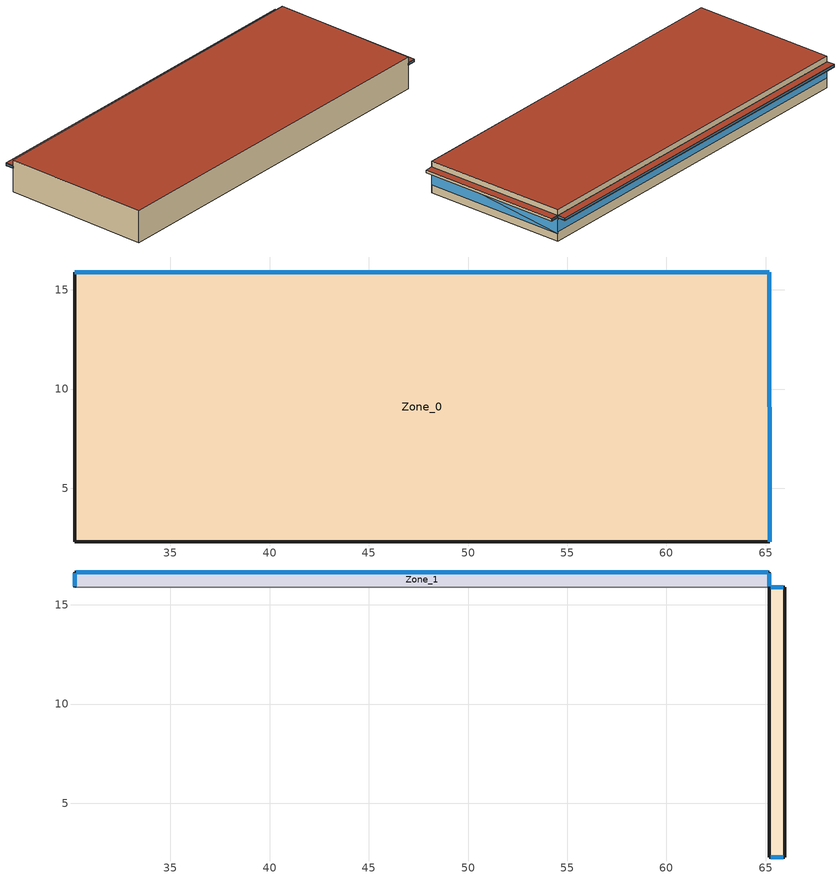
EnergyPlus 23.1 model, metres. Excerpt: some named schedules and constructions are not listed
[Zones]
Zone_0
 floor outside (90.1-2019 Nonresidential CZ 0 Exterior Floor (Mass)): 30.19,15.89,9.1 65.19,15.89,9.1 65.19,2.3,9 30.19,2.29,9
 wall outside (UVal_0.1_Mass): 65.19,15.89 30.19,15.89 z9.1:11.32; 65.19,15.89 30.19,15.89 z11.57:12.1; 30.19,2.29 65.19,2.3 z9:12; 65.19,2.3,9 65.19,15.89,9.1 65.19,15.89,12.1 65.19,2.3,12; 30.19,15.89,9.1 30.19,2.29,9 30.19,2.29,12 30.19,15.89,12.1
 wall to Zone_1 (UVal_0.4_Light): 65.19,15.89 30.19,15.89 z11.32:11.57
 window (defaultGlazing): 65.19,15.89 30.19,15.89 z10.03:11.17; 65.19,2.3,11.28 65.19,15.89,9.82 65.19,15.89,11.32; 65.19,2.3,9.78 65.19,15.89,9.82 65.19,2.3,11.28
 roof outside (300mmInsulation 200mmConcrete): 30.19,15.89,12.1 30.19,2.29,12 65.19,2.3,12 65.19,15.89,12.1
Zone_1
 floor outside (90.1-2019 Nonresidential CZ 0 Exterior Floor (Mass)): 65.19,15.89 30.19,15.89 30.19,16.65 65.19,16.65 z11.32
 wall outside (UVal_0.1_Mass): 65.19,15.89 65.19,16.65 30.19,16.65 30.19,15.89 z11.32:11.57
 window (90.1-2019 Nonresidential CZ 0 Glazing (Operable)): 65.19,15.94 65.19,16.6 / 30.19,16.6 30.19,15.94 z11.38:11.52; 65.13,16.65 30.25,16.65 z11.39:11.51
 roof outside (300mmInsulation 200mmConcrete): 65.19,15.89 65.19,16.65 30.19,16.65 30.19,15.89 z11.57
Zone_2
 floor outside (90.1-2019 Nonresidential CZ 0 Exterior Floor (Mass)): 65.96,2.29,11.22 65.19,2.29,11.22 65.19,15.89,11.32 65.96,15.89,11.32
 wall outside (UVal_0.1_Mass): 65.19,2.29 65.96,2.29 z11.22:11.47; 65.96,15.89 65.19,15.89 z11.32:11.57; 65.19,15.89,11.32 65.19,2.29,11.22 65.19,2.29,11.47 65.19,15.89,11.57; 65.96,2.29,11.22 65.96,15.89,11.32 65.96,15.89,11.57 65.96,2.29,11.47
 window (90.1-2019 Nonresidential CZ 0 Glazing (Operable)): 65.25,2.29 65.89,2.29 z11.29:11.41; 65.89,15.89 65.25,15.89 z11.39:11.51
 roof outside (300mmInsulation 200mmConcrete): 65.96,2.29,11.47 65.96,15.89,11.57 65.19,15.89,11.57 65.19,2.29,11.47
[Construction]
UVal_0.4_Light_FLIPPED: Gypsum Board_0.02_UVal_0.4_Light, Mineral Wool_0.0929_UVal_0.4_Light
[EnergyManagementSystem:Sensor] Output:Variable Index Key=Environment
Name | Output:Variable
OutdoorTemp | Site Outdoor Air Drybulb Temperature
OutdoorRelHumid | Site Outdoor Air Relative Humidity
[ZoneHVAC:IdealLoadsAirSystem] Maximum Heating Supply Air Temperature {C}=35; Minimum Cooling Supply Air Temperature {C}=12; Maximum Heating Supply Air Humidity Ratio {kgWater/kgDryAir}=0.01; Minimum Cooling Supply Air Humidity Ratio {kgWater/kgDryAir}=0.008; Heating Limit=LimitFlowRateAndCapacity; MaximumHeatingAirFlowRate [m3/s]=Autosize; MaximumSensibleHeatingCapacity [W]=Autosize; Cooling Limit=LimitFlowRateAndCapacity; MaximumCoolingAirFlowRate [m3/s]=Autosize; MaximumTotalCoolingCapacity [W]=Autosize; HeatingAvailabilitySchedule=Off; Dehumidification Control Type=Humidistat; Humidification Control Type=Humidistat; Demand Controlled Ventilation Type=OccupancySchedule; Outdoor Air Economizer Type=NoEconomizer; Heat Recovery Type=None; SensibleHeatRecoveryEffectiveness=0.7; LatentHeatRecoveryEffectiveness=0.65
Name | CoolingAvailabilitySchedule | Design Specification Outdoor Air Object
Zone_0 Ideal Loads Air | CoolAvail_Zone_0 | Zone_0MinFreshAir
Zone_1 Ideal Loads Air | CoolAvail_Zone_1 | Zone_1MinFreshAir
Zone_2 Ideal Loads Air | CoolAvail_Zone_2 | Zone_2MinFreshAir
[Schedule:Constant]
Off: Value=0
AllOn: Value=1
Zone_0Heating_SP_Sch; Zone_1Heating_SP_Sch; Zone_2Heating_SP_Sch: HeatingSetpoint=20
Zone_0Cooling_SP_Sch; Zone_1Cooling_SP_Sch; Zone_2Cooling_SP_Sch: CoolingSetpoint=26
[Schedule:Day:Hourly]
2c8b34c3-e9c7-4616-ab4c-f422da803371: Fraction, 0, 0, 0, 0, 0, 0, 0, 0.2, 0.4, 0.8, 0.8, 0.8, 0.8, 0.8, 0.8, 0.8, 1, 1, 0.8, 0.8, 0.8, 0.8, 0.6, 0
f83f2c75-af7b-4650-b75a-9f1cc49d267c: Fraction, 0, 0, 0, 0, 0, 0, 0, 0.4, 0.4, 0.4, 0.4, 0.4, 0.6, 0.6, 0.6, 0.6, 0.6, 0.6, 0.8, 0.8, 0.8, 0.8, 0.8, 0
ff5bd58a-55e4-49b2-8961-c1a451748a50: Fraction, 0.1, 0.1, 0.1, 0.1, 0.1, 0.1, 0.1, 0.2, 0.4, 0.6, 0.8, 0.8, 0.4, 0.6, 0.8, 0.8, 0.4, 0.2, 0.1, 0.1, 0.1, 0.1, 0.1, 0.1
d417c59f-985f-45bb-95da-ebbcf9bb34ed: Fraction, 1, 1, 1, 1, 1, 1, 1, 1, 0, 0, 0, 0, 0, 1, 0, 0, 0, 0, 0, 0, 0, 0, 0, 0
eb2b5041-f303-407a-a060-ad2159ad556f: Fraction, 1, 1, 1, 1, 1, 1, 1, 1, 0, 0, 0, 0, 0, 0, 0, 0, 0, 0, 0, 0, 0, 0, 0, 0
bf101412-1a7d-43cf-a08a-0c4df8ca32b9: Fraction, 1, 1, 1, 1, 1, 1, 1, 1, 0, 0, 0, 1, 1, 1, 1, 1, 0, 0, 0, 0, 0, 0, 0, 1
396621a5-ba2c-45f7-a9d5-a13bd917333d: Fraction, 1, 1, 1, 1, 1, 1, 1, 1, 0, 0, 0, 0, 0, 0, 0, 0, 0, 0, 0, 0, 0, 0, 0, 1
727bbc48-f78e-4cf5-9153-bed2965752e4: Fraction, 1, 1, 1, 1, 1, 1, 1, 1, 0, 0, 0, 0, 1, 1, 1, 0, 0, 0, 0, 0, 0, 0, 0, 0
e0bdacd9-f75e-43a5-a3e5-fe132a4adeec: Fraction, 1, 1, 1, 1, 1, 1, 1, 1, 0, 0, 0, 0, 0, 0, 0, 0, 0, 0, 0, 0, 0, 0, 1, 1
47b1821e-8c7d-4e99-94dc-fef79aaed44e: Fraction, 1, 1, 1, 1, 1, 1, 1, 0, 0, 0, 0, 0, 1, 1, 1, 1, 0, 0, 0, 0, 0, 0, 0, 1
e99e0dc5-6cca-407d-9af0-7a0325caf9aa: Fraction, 1, 1, 1, 1, 1, 1, 1, 1, 0, 0, 0, 0, 1, 1, 1, 1, 1, 0, 0, 0, 0, 0, 0, 0
f0349376-b695-498c-a8df-1436f71404ad: Fraction, 1, 1, 1, 1, 1, 1, 1, 1, 0, 0, 0, 0, 1, 1, 1, 1, 1, 0, 0, 0, 0, 0, 0, 1
3a3190ef-f652-48f0-977f-3b332b9aa481: Fraction, 1, 1, 1, 1, 1, 0, 0, 0, 0, 0, 1, 1, 1, 1, 0, 0, 0, 0, 0, 0, 0, 0, 1, 1
24db5987-b339-45f8-914a-afa7f4062afc: Fraction, 1, 1, 1, 1, 1, 0, 0, 0, 0, 0, 0, 0, 0, 0, 0, 1, 1, 1, 1, 1, 1, 1, 1, 1
9f7837ce-44e3-4153-affb-c89538537957: Fraction, 1, 1, 1, 1, 1, 1, 1, 0, 0, 0, 0, 0, 0, 0, 0, 0, 0, 0, 0, 0, 0, 0, 1, 1
08cc9675-ebe7-49d6-938a-c027c4c5ea64: Fraction, 1, 1, 1, 1, 1, 1, 1, 0, 0, 0, 0, 0, 0, 0, 0, 0, 0, 0, 0, 0, 0, 0, 0, 1
dbeed2ec-6e7a-479f-809a-b7e0c78f344c: Fraction, 1, 1, 1, 1, 1, 1, 1, 1, 1, 1, 1, 0, 0, 0, 0, 0, 0, 0, 0, 0, 1, 1, 1, 1
8b3c0281-96ee-4cd9-820a-7d4a17e9978b: Fraction, 1, 1, 1, 1, 1, 1, 0, 0, 0, 0, 0, 0, 0, 0, 0, 0, 0, 0, 0, 0, 0, 1, 1, 1
e118022d-4d00-4664-98c1-7bc8eb23bba2: Fraction, 1, 1, 1, 1, 0, 0, 0, 0, 0, 0, 0, 0, 0, 0, 0, 0, 0, 0, 0, 0, 0, 1, 1, 1
530ba76e-231c-481f-9481-7b5e430c1ed2: Fraction, 1, 1, 1, 1, 1, 1, 1, 1, 1, 1, 1, 1, 1, 1, 0, 0, 0, 0, 0, 0, 1, 1, 1, 1
87d14346-713e-4473-a09c-875a76af77a8: Fraction, 1, 1, 1, 1, 1, 1, 0, 0, 0, 0, 0, 0, 0, 0, 0, 0, 0, 0, 0, 0, 0, 0, 1, 1
75503be1-b9bc-47c5-9413-18c3fdbd39f0: Fraction, 0, 1, 1, 1, 1, 1, 1, 1, 0, 0, 0, 0, 0, 1, 0, 0, 0, 0, 1, 1, 1, 1, 1, 1
9426badc-9bca-41cf-970e-76ac3dad2e0c: Fraction, 1, 1, 1, 1, 1, 1, 0, 0, 0, 0, 0, 0, 1, 1, 0, 0, 1, 1, 1, 1, 1, 1, 1, 1
b80db532-67c2-43fa-8ab2-56ce2f0670bb: Fraction, 1, 1, 1, 1, 1, 1, 1, 1, 0, 0, 0, 0, 0, 0, 0, 0, 0, 0, 0, 0, 0, 1, 1, 1
2021ec30-5514-4d56-9b3f-43ecb134bb1a: Fraction, 1, 1, 1, 0, 0, 0, 0, 0, 0, 0, 0, 0, 0, 0, 0, 0, 0, 0, 0, 0, 0, 0, 0, 0
8d2f1a4d-48d0-4454-86ed-a8f138e3814d: Fraction, 1, 1, 1, 1, 1, 1, 1, 1, 0, 0, 0, 0, 1, 1, 1, 1, 0, 0, 0, 0, 0, 0, 0, 0
ac6bd690-4f43-428f-8efc-1d6a9d604746: Fraction, 0, 0, 0, 0, 0, 0, 0, 0, 1, 1, 1, 1, 1, 1, 1, 1, 0, 0, 0, 0, 0, 0, 0, 0
153c805d-2c51-4baa-955b-fd48c9b48aa7: Fraction, 0, 0, 0, 1, 1, 1, 1, 1, 0, 0, 0, 0, 0, 0, 0, 0, 0, 0, 0, 0, 0, 0, 0, 0
0b08229d-d905-4067-9d80-a52558589ff6: Fraction, 0, 0, 0, 1, 1, 1, 1, 1, 0, 0, 0, 0, 0, 1, 1, 1, 0, 0, 0, 0, 0, 0, 0, 0
b3613519-301c-4222-9e4b-4a1edcf63e2e: Fraction, 0, 1, 1, 1, 1, 1, 1, 1, 0, 0, 0, 0, 0, 1, 1, 0, 0, 0, 0, 0, 0, 0, 0, 0
04587842-f7ed-4050-94b8-79632a70773e: Fraction, 0, 0, 0, 0, 1, 1, 1, 1, 0, 0, 0, 0, 0, 0, 0, 0, 0, 0, 0, 0, 0, 0, 0, 0
cdab84e2-c1ac-48d8-b374-32fb4d4a99d8: Fraction, 1, 1, 1, 1, 1, 1, 1, 1, 1, 0, 1, 1, 1, 1, 1, 1, 1, 0, 0, 1, 1, 1, 1, 1
756e3e94-e122-45dc-a1e1-d8b07d08c18c: Fraction, 1, 1, 1, 1, 1, 1, 1, 1, 0, 0, 0, 1, 1, 1, 1, 1, 0, 1, 1, 1, 1, 1, 1, 1
ea8e0e66-316e-49e0-aa26-4c25774ee479: Fraction, 0, 1, 1, 1, 1, 1, 1, 1, 0, 0, 0, 0, 1, 1, 1, 0, 0, 0, 0, 0, 0, 0, 0, 0
5740cd8e-c415-483a-90c5-5f8292a8c5da: Fraction, 0, 0, 0, 0, 0, 0, 0, 0, 0, 0, 0, 0, 1, 0, 0, 0, 0, 0, 0, 0, 0, 0, 0, 0
9083d47d-d5dd-47aa-a63c-8753be89f442: Fraction, 0, 1, 1, 1, 1, 1, 1, 1, 0, 0, 0, 0, 0, 0, 0, 0, 0, 0, 0, 0, 0, 0, 0, 0
d6b486a2-0503-4fdd-9e7b-9db16016b5cc: Fraction, 0, 1, 0, 0, 1, 0, 0, 0, 0, 0, 0, 1, 1, 1, 1, 1, 1, 0, 0, 0, 0, 0, 0, 0
94446f12-43ec-439f-8d8b-6fdd656a9fe9: Fraction, 0, 0, 0, 0, 0, 0, 0, 0, 0, 0, 0, 0, 1, 0, 1, 0, 0, 0, 0, 0, 0, 0, 0, 0
cf13f00c-1ff8-42b5-8e25-d795c72492f8: Fraction, 0, 0, 0, 0, 0, 0, 0, 0, 0, 0, 0, 1, 0, 0, 1, 1, 0, 0, 0, 0, 0, 0, 0, 1
2b2364e4-045d-4fcb-84e4-30e570d3cf11: Fraction, 0, 0, 0, 1, 1, 1, 1, 1, 0, 0, 0, 1, 1, 1, 1, 0, 0, 0, 0, 0, 0, 1, 1, 0
15835fb0-d713-4299-8a90-d1b2f65902bf: Fraction, 0, 1, 1, 1, 1, 1, 1, 1, 0, 0, 0, 1, 1, 1, 1, 1, 0, 0, 1, 0, 0, 1, 1, 1
74546e58-cd73-46fb-8ec1-2cbfad593d1f: Fraction, 1, 1, 1, 1, 1, 1, 1, 1, 0, 0, 0, 1, 1, 1, 1, 0, 0, 0, 0, 1, 0, 0, 1, 1
7f3de8f5-4926-4f3e-84d4-bf4a52bbbad2: Fraction, 1, 1, 1, 1, 1, 1, 1, 1, 1, 1, 0, 0, 0, 0, 0, 0, 0, 0, 0, 1, 1, 1, 1, 1
a8966f29-7a7d-41bf-ad0e-f2e295bb5203: Fraction, 1, 1, 1, 1, 1, 1, 1, 1, 0, 0, 0, 1, 1, 1, 1, 1, 1, 0, 1, 1, 1, 1, 1, 1
5279d182-413d-4f54-87f2-8289d19d677b: Fraction, 1, 1, 0, 0, 1, 1, 0, 0, 0, 0, 0, 1, 0, 0, 1, 1, 0, 0, 0, 0, 0, 0, 0, 0
7da44a73-bd3c-4314-a162-0a3aa4537b73: Fraction, 0, 1, 1, 0, 1, 1, 0, 0, 0, 0, 0, 1, 1, 1, 1, 1, 1, 0, 0, 0, 0, 0, 0, 0
2aab2f12-6f3b-4abf-b912-87308a65fc01: Fraction, 0, 0, 0, 0, 1, 1, 1, 1, 0, 0, 0, 1, 1, 1, 1, 1, 0, 0, 0, 0, 0, 0, 0, 0
9f8236d1-bd6f-4c46-bb8f-c75a32e72a2b: Fraction, 1, 1, 1, 1, 1, 1, 1, 1, 0, 0, 0, 1, 1, 1, 1, 1, 0, 0, 0, 0, 0, 0, 0, 0
34b05f92-9639-4b7f-8562-51f1330e8967: Fraction, 0, 0, 1, 1, 1, 1, 1, 0, 0, 0, 0, 1, 1, 1, 1, 1, 1, 0, 0, 0, 0, 0, 0, 0
4a7045f5-5276-44ff-a5f3-c2513813c670: Fraction, 0, 0, 0, 0, 0, 0, 0, 0, 0, 0, 0, 0, 0, 1, 0, 0, 0, 0, 0, 0, 0, 0, 0, 0
ce7ef399-0653-450b-a902-329386b6abf5: Fraction, 0, 0, 0, 0, 0, 0, 0, 0, 0, 0, 0, 1, 1, 1, 0, 0, 0, 0, 0, 0, 0, 0, 0, 0
eaf2c2a4-6fe1-4cd4-8bef-068e352bccb4: Fraction, 0, 0, 0, 0, 0, 0, 0, 0, 0, 0, 0, 0, 1, 1, 1, 1, 0, 0, 0, 0, 0, 0, 0, 0
7d0f2b2e-53ab-4c96-83a0-d2412cfc20a6: Fraction, 0, 0, 0, 1, 1, 1, 1, 1, 0, 0, 0, 1, 1, 1, 1, 1, 0, 0, 0, 0, 0, 0, 0, 0
5724ab68-68f2-4d0c-9d22-ca9d4a768397: Fraction, 1, 1, 1, 0, 1, 1, 1, 1, 0, 0, 0, 1, 1, 1, 1, 1, 1, 0, 0, 0, 0, 0, 0, 1
8ed8ce73-9566-4701-9962-dcd45764f8f9: Fraction, 1, 1, 1, 1, 1, 1, 1, 1, 0, 0, 0, 1, 1, 1, 1, 1, 1, 0, 0, 0, 0, 0, 0, 1
6d7f9e8a-91bb-4a12-993a-20cf2c6aa1df: Fraction, 1, 1, 1, 1, 0, 0, 0, 1, 0, 0, 1, 1, 1, 1, 1, 1, 1, 0, 0, 0, 0, 0, 0, 0
8fed3b33-fa19-4699-9bab-1faa12ab03f1: Fraction, 1, 1, 1, 1, 0, 0, 0, 0, 0, 0, 0, 1, 1, 1, 1, 1, 1, 0, 0, 0, 0, 0, 0, 0
39f3aa25-88a9-4398-9d39-93d4051ea57d: Fraction, 0, 0, 0, 0, 0, 0, 0, 0, 0, 0, 0, 1, 1, 1, 1, 1, 0, 0, 0, 0, 0, 1, 1, 1
15c0b21d-8d3b-4ee8-9b26-ae558636a7b6: Fraction, 1, 1, 1, 1, 1, 1, 1, 1, 1, 1, 0, 0, 0, 0, 1, 1, 0, 0, 0, 1, 1, 0, 1, 0
8a9b6594-26c4-49f5-9c42-fdcd51456208: Fraction, 0, 1, 1, 1, 1, 1, 1, 1, 1, 1, 1, 1, 0, 1, 0, 1, 1, 1, 1, 1, 1, 1, 1, 1
66be42a9-2e90-409e-9c48-8deb34729be7: Fraction, 1, 1, 1, 1, 1, 1, 1, 1, 0, 0, 0, 1, 0, 1, 1, 0, 0, 0, 0, 1, 0, 1, 1, 1
07eb629c-0993-4011-91f8-c75c7e1bcc06: Fraction, 1, 1, 1, 1, 1, 1, 1, 1, 0, 0, 0, 1, 1, 1, 1, 1, 1, 1, 0, 0, 0, 0, 0, 0
28a6ea30-e07b-4e73-83e1-c504b6dfbc0e: Fraction, 1, 0, 1, 1, 1, 0, 1, 1, 0, 0, 0, 1, 1, 1, 1, 1, 1, 0, 0, 0, 0, 0, 0, 0
0b4c6696-409b-4a7d-ac6e-d9bd2b2da173: Fraction, 0, 0, 0, 0, 0, 1, 1, 0, 0, 0, 0, 0, 1, 1, 1, 1, 0, 0, 0, 0, 1, 1, 1, 0
b475825e-d72c-4fbb-a531-53d8a0745bdc: Fraction, 0, 1, 0, 1, 1, 1, 1, 1, 0, 0, 0, 1, 1, 1, 1, 1, 1, 0, 0, 0, 0, 0, 0, 0
a1b05899-5c29-4aba-ab32-a612fbaec57f: Fraction, 0, 1, 1, 1, 1, 1, 0, 1, 0, 0, 0, 1, 1, 1, 1, 1, 1, 1, 0, 0, 0, 0, 0, 0
1624af4c-4236-4c39-a874-a1076dcfe7ad: Fraction, 0, 0, 0, 1, 1, 1, 1, 1, 0, 0, 0, 1, 1, 1, 1, 1, 1, 1, 0, 0, 0, 0, 0, 0
53ddf79f-12ab-4450-8aaf-38cb7239907f: Fraction, 0, 0, 0, 0, 1, 1, 1, 1, 0, 0, 0, 1, 1, 1, 1, 1, 1, 1, 0, 0, 0, 0, 0, 0
52f658c4-d883-46f8-9801-3f22c19def31: Fraction, 0, 0, 1, 1, 1, 1, 1, 1, 0, 0, 0, 1, 1, 1, 1, 1, 0, 1, 1, 1, 0, 1, 1, 1
2b77ecb5-5346-44b8-8377-d2b553b01e54: Fraction, 0, 0, 0, 0, 1, 1, 1, 1, 0, 0, 1, 1, 1, 1, 1, 1, 1, 0, 0, 0, 0, 0, 0, 0
5c2f462d-0070-4cd2-bfd7-2e3670afa72f: Fraction, 0, 0, 0, 0, 0, 1, 0, 0, 0, 1, 1, 1, 1, 1, 1, 1, 1, 1, 0, 0, 0, 0, 0, 0
89324516-9c28-4d80-8b5c-71a879aea4a3: Fraction, 0, 0, 0, 1, 1, 1, 1, 0, 0, 0, 0, 1, 1, 1, 1, 1, 1, 1, 0, 0, 0, 0, 0, 0
058f422e-ac98-42c1-93b1-112578ce0eee: Fraction, 1, 1, 1, 0, 1, 0, 1, 1, 0, 0, 0, 0, 1, 1, 1, 1, 1, 0, 0, 0, 0, 0, 0, 0
bf35dc54-8748-45bd-a9e5-3f3a34449917: Fraction, 0, 0, 1, 1, 1, 1, 1, 1, 0, 1, 1, 1, 1, 1, 0, 1, 0, 0, 0, 1, 0, 0, 1, 1
48b2c553-715c-4a86-b098-cd6d1cfa971b: Fraction, 1, 1, 1, 1, 1, 1, 0, 1, 0, 1, 1, 1, 1, 1, 1, 1, 1, 1, 0, 0, 0, 0, 0, 0
0779e42c-9be7-4305-8909-a48ddb364344: Fraction, 0, 1, 1, 1, 1, 1, 0, 1, 0, 0, 0, 1, 1, 1, 0, 0, 0, 0, 0, 0, 0, 0, 0, 1
c211379f-47af-4ddc-a9d4-c909ac345605: Fraction, 1, 1, 1, 1, 1, 1, 1, 1, 0, 1, 1, 1, 1, 1, 1, 0, 1, 0, 0, 1, 1, 1, 1, 1
0bf06661-9069-4d8d-87b5-2f95f4591f05: Fraction, 1, 1, 1, 1, 1, 1, 1, 0, 0, 0, 0, 0, 1, 1, 1, 1, 0, 0, 0, 0, 0, 0, 1, 0
ffa2c952-76e6-4d71-a039-62f9a3efbf0b: Fraction, 0, 0, 1, 1, 1, 1, 1, 1, 0, 1, 1, 1, 1, 1, 1, 1, 1, 1, 1, 0, 0, 0, 0, 0
5945aec5-6449-4b95-a43e-62fe7764ed5b: Fraction, 1, 1, 1, 1, 1, 1, 1, 1, 0, 0, 1, 1, 1, 0, 0, 0, 0, 0, 0, 1, 0, 1, 1, 1
59200bf5-a0b9-44b8-a733-c34dc6cc3a4c: Fraction, 1, 1, 1, 1, 1, 1, 1, 1, 0, 0, 0, 1, 1, 1, 1, 1, 0, 0, 0, 0, 0, 1, 1, 1
8187ce7a-b2ca-41cc-bb18-e11ef5897ba9: Fraction, 1, 1, 1, 1, 1, 1, 1, 1, 0, 1, 1, 0, 1, 1, 1, 0, 0, 0, 0, 1, 1, 1, 1, 1
13da4660-e637-4826-818e-dc360054b52f: Fraction, 1, 1, 1, 1, 1, 1, 1, 1, 0, 0, 1, 1, 1, 1, 1, 1, 1, 1, 0, 0, 0, 0, 0, 0
0e93d52c-f54a-4b4f-a237-50ce1dd25d00: Fraction, 0, 1, 1, 0, 1, 1, 1, 1, 0, 1, 1, 1, 1, 1, 1, 1, 0, 1, 1, 1, 1, 1, 1, 1
549ff083-1a9a-407e-b82a-0f0c369dd66a: Fraction, 1, 1, 0, 1, 1, 1, 1, 1, 0, 0, 1, 1, 1, 0, 0, 0, 1, 1, 0, 1, 1, 1, 1, 1
ca8bb14b-bcb4-44a7-9cfc-f254d01795fd: Fraction, 1, 1, 1, 1, 1, 1, 1, 1, 0, 0, 1, 1, 1, 1, 1, 0, 1, 1, 1, 1, 1, 1, 1, 1
305fa411-4dbb-4097-af93-fca4124b93fe: Fraction, 1, 1, 1, 1, 1, 1, 1, 1, 1, 0, 1, 1, 1, 1, 1, 0, 1, 0, 0, 1, 1, 1, 1, 1
c36369ed-5a18-4c02-ad72-c6fac24cd3cb: Fraction, 1, 1, 1, 1, 1, 1, 1, 1, 1, 1, 1, 1, 1, 1, 0, 0, 0, 0, 0, 0, 0, 1, 1, 1
e800671e-3e42-490e-bcb8-6206d715772e: Fraction, 1, 1, 1, 1, 0, 0, 0, 0, 0, 0, 1, 1, 1, 1, 1, 1, 1, 0, 0, 0, 0, 0, 0, 0
ab901215-230b-4588-94e6-d3506c47dc1b: Fraction, 0, 1, 1, 1, 1, 1, 1, 1, 0, 0, 0, 1, 1, 1, 1, 1, 1, 1, 0, 0, 0, 0, 0, 0
1e18d98d-41d2-4efc-8ec3-2ab9507916e2: Fraction, 0, 1, 0, 0, 1, 0, 1, 0, 0, 0, 1, 1, 1, 1, 1, 1, 1, 0, 0, 0, 0, 0, 0, 0
b22da844-ff6e-4800-9ab9-c5db68ae7e1f: Fraction, 0, 1, 1, 1, 1, 1, 1, 1, 0, 1, 1, 1, 1, 1, 1, 1, 1, 1, 0, 0, 0, 0, 0, 0
e5363076-f594-470f-82c6-5cfc332a2cf2: Fraction, 0, 0, 0, 0, 1, 0, 0, 0, 0, 1, 1, 1, 1, 1, 1, 1, 1, 1, 1, 0, 0, 0, 0, 0
a7f7a767-0dc9-4ef2-9161-b7669523ba74: Fraction, 0, 0, 0, 0, 1, 1, 0, 1, 0, 0, 1, 1, 0, 1, 1, 1, 1, 1, 1, 1, 1, 1, 1, 1
49daeea8-937f-4d47-8262-76c60ad7c2b5: Fraction, 1, 1, 1, 1, 1, 1, 1, 1, 0, 0, 0, 1, 1, 1, 1, 1, 1, 0, 0, 0, 0, 0, 0, 0
1ba3eda5-3754-4b1a-9ab4-2789a38a8ed7: Fraction, 0, 1, 1, 1, 1, 1, 1, 1, 0, 0, 1, 1, 1, 0, 0, 0, 0, 0, 0, 0, 0, 0, 0, 1
06f74c19-f6ae-427b-94fb-8912a29c6602: Fraction, 1, 1, 1, 1, 1, 1, 1, 1, 0, 0, 1, 1, 1, 1, 1, 1, 1, 0, 1, 0, 0, 0, 0, 0
0ba3571f-68e3-4818-8378-240a0b6a3640: Fraction, 0, 0, 0, 0, 1, 1, 0, 0, 0, 0, 1, 1, 0, 0, 0, 1, 1, 0, 0, 1, 1, 1, 1, 1
f126c22d-267a-4cb6-bf3e-d9eac89ed181: Fraction, 1, 1, 1, 1, 1, 1, 1, 1, 0, 0, 0, 1, 1, 1, 1, 0, 0, 1, 1, 1, 1, 1, 1, 1
825d47cc-c42b-41f9-a4bd-05cd377d68d2: Fraction, 1, 1, 1, 1, 1, 1, 1, 1, 0, 0, 0, 1, 1, 1, 1, 0, 1, 1, 0, 0, 0, 0, 0, 0
d7756338-9803-4a44-a11d-bbd29b7dbda5: Fraction, 0, 0, 0, 0, 1, 0, 0, 0, 0, 1, 0, 1, 1, 1, 0, 1, 1, 1, 1, 1, 1, 1, 1, 1
1c23ad50-e8f1-47ef-bc01-f881c80a438d: Fraction, 1, 1, 1, 1, 1, 1, 1, 1, 1, 0, 0, 1, 1, 1, 1, 1, 0, 0, 0, 0, 0, 0, 0, 0
bef90c42-79a7-4c88-bf43-a5f091c86ba7: Fraction, 1, 1, 1, 1, 1, 1, 1, 1, 0, 1, 1, 1, 1, 1, 1, 0, 0, 0, 0, 0, 0, 0, 0, 0
e8b42ec2-c99c-4fd6-9d38-90e218302052: Fraction, 1, 1, 1, 0, 1, 1, 0, 1, 0, 0, 0, 1, 1, 1, 0, 0, 0, 0, 0, 0, 0, 0, 0, 0
386f3cd1-b7a7-4e06-bae4-a25b21dadaff: Fraction, 0, 0, 0, 0, 0, 0, 0, 0, 1, 1, 1, 1, 1, 1, 1, 1, 1, 1, 1, 0, 0, 0, 0, 0
fb2040d7-4ca2-4735-b926-c63889e1550a: Fraction, 0, 0, 0, 0, 1, 0, 1, 1, 1, 1, 1, 1, 1, 1, 1, 1, 1, 1, 0, 0, 0, 0, 0, 0
863d3ae7-4993-4028-b7ba-f47c3f869555: Fraction, 0, 0, 0, 0, 0, 1, 1, 1, 1, 1, 1, 1, 1, 1, 1, 1, 1, 1, 1, 0, 0, 0, 0, 0
583befed-6d9a-44b2-a17b-75906bc5ccef: Fraction, 0, 0, 0, 0, 1, 0, 1, 0, 0, 1, 1, 1, 1, 1, 1, 1, 1, 1, 1, 0, 0, 0, 0, 0
baa3dd31-9e64-4e59-a15a-87b9e1d17f18: Fraction, 0, 0, 0, 0, 1, 1, 1, 1, 0, 1, 1, 1, 1, 1, 1, 1, 1, 1, 1, 0, 0, 0, 0, 0
8feacd0b-9ab0-4025-b7f0-f9d53d13c26e: Fraction, 0, 0, 0, 0, 0, 0, 0, 0, 1, 1, 1, 1, 1, 1, 0, 0, 0, 0, 0, 1, 0, 0, 0, 0
48b620c0-2d08-42e2-bb43-b862f5bfb0d8: Fraction, 0, 1, 0, 0, 1, 0, 1, 1, 0, 1, 1, 1, 1, 0, 1, 0, 0, 0, 0, 0, 0, 0, 0, 1
b6781ec8-64b5-4b37-ad2e-994f021f89d8: Fraction, 1, 0, 1, 1, 1, 1, 1, 0, 0, 1, 1, 1, 0, 0, 1, 1, 1, 0, 0, 0, 0, 0, 0, 0
b19b38e7-5c01-413c-8e00-5ee52ce9a167: Fraction, 1, 1, 0, 1, 1, 1, 1, 1, 0, 1, 1, 1, 1, 1, 1, 0, 0, 0, 0, 0, 0, 0, 0, 0
80391c9b-3af2-4b00-a6f4-e34790569e6a: Fraction, 0, 1, 1, 1, 1, 1, 1, 1, 0, 1, 1, 1, 0, 1, 1, 1, 0, 1, 0, 1, 1, 0, 1, 0
f8a5573d-4b6d-43e5-925f-64424f5e7208: Fraction, 1, 1, 1, 1, 1, 1, 1, 1, 0, 0, 0, 0, 1, 0, 0, 0, 0, 0, 0, 0, 0, 0, 1, 0
6741acd1-ba77-4844-b125-02e7155db431: Fraction, 1, 1, 0, 1, 1, 1, 1, 1, 0, 1, 1, 1, 1, 1, 1, 1, 1, 1, 0, 0, 0, 0, 0, 0
75aa5309-71a5-41f1-b592-9576b943a8e2: Fraction, 0, 0, 0, 0, 0, 0, 0, 0, 0, 1, 1, 0, 0, 1, 1, 0, 0, 0, 0, 0, 0, 1, 1, 1
cabccb2a-f96d-43d7-8cd6-4ac8baa88528: Fraction, 1, 1, 1, 1, 1, 1, 0, 0, 0, 0, 1, 1, 1, 1, 1, 1, 1, 1, 0, 0, 0, 0, 0, 0
ad6ab1be-7e63-4602-93c4-ddbc435c98c7: Fraction, 0, 0, 0, 0, 0, 0, 0, 0, 0, 0, 1, 1, 1, 1, 1, 1, 1, 1, 0, 0, 0, 0, 0, 0
eef58b5f-e2a8-4d02-816c-38cd5722456b: Fraction, 0, 0, 0, 1, 1, 1, 0, 0, 0, 0, 0, 0, 1, 1, 0, 0, 1, 1, 0, 0, 0, 1, 1, 1
6c3546f8-9dd8-4a26-a346-84f862b94ea1: Fraction, 1, 1, 1, 1, 1, 1, 1, 1, 0, 1, 1, 1, 0, 0, 0, 0, 0, 0, 0, 0, 0, 0, 0, 1
32f00b60-a5e9-4380-8907-7a3d858770c2: Fraction, 1, 1, 1, 1, 1, 1, 1, 1, 1, 0, 0, 0, 1, 1, 1, 1, 0, 0, 0, 0, 0, 0, 1, 1
1a217a0c-4531-45d9-94cc-d46abefe9f50: Fraction, 1, 1, 1, 1, 1, 1, 1, 1, 0, 0, 1, 1, 1, 1, 1, 1, 1, 0, 0, 0, 0, 0, 0, 0
68b97ab0-d800-4bcc-a356-15f97967f951: Fraction, 1, 1, 1, 1, 1, 1, 1, 1, 0, 0, 1, 1, 1, 1, 0, 0, 1, 1, 1, 1, 1, 1, 1, 1
a686cfb9-d639-41a9-a1c0-960393d3c3c0: Fraction, 1, 1, 1, 1, 1, 1, 1, 1, 0, 0, 1, 1, 1, 1, 0, 0, 0, 1, 1, 1, 1, 1, 1, 1
ffe9e556-499a-4a65-a3a4-a82fa6d80ce2: Fraction, 0, 0, 0, 0, 1, 1, 1, 1, 0, 0, 0, 0, 0, 0, 0, 0, 0, 0, 0, 0, 0, 0, 1, 1
dee2f0d9-d885-42ed-ab85-135ef5f30011: Fraction, 1, 1, 1, 1, 1, 1, 1, 1, 1, 1, 1, 1, 1, 1, 1, 1, 1, 1, 1, 0, 0, 0, 0, 0
1de93865-db7d-4993-b0ff-f3c2afd15c0a: Fraction, 0, 0, 0, 0, 0, 0, 0, 0, 0, 0, 1, 1, 1, 1, 1, 0, 0, 0, 0, 0, 0, 1, 1, 1
b250fce4-687c-453a-9c06-7969a7f85562: Fraction, 1, 1, 1, 1, 1, 1, 1, 1, 1, 0, 0, 0, 1, 1, 1, 1, 1, 0, 0, 0, 0, 0, 0, 0
4b14948e-00d2-428f-bfd9-fb0410051a61: Fraction, 0, 1, 0, 0, 0, 1, 1, 1, 0, 0, 1, 1, 1, 0, 0, 0, 0, 0, 0, 0, 0, 0, 0, 0
9ec245dc-e664-4774-b36e-2abd00e13cf7: Fraction, 1, 1, 1, 1, 1, 1, 1, 1, 1, 0, 0, 0, 0, 0, 0, 0, 1, 1, 0, 0, 0, 0, 0, 0
6ffc0b49-fe9f-4791-9c8a-045573c58baa: Fraction, 0, 0, 0, 1, 1, 0, 0, 0, 0, 1, 1, 1, 0, 0, 0, 0, 0, 0, 0, 0, 0, 0, 0, 0
6cc1365a-d404-4322-81fa-cd4c8cd53ca8: Fraction, 0, 0, 0, 0, 0, 0, 0, 0, 0, 1, 1, 1, 0, 0, 0, 0, 0, 0, 0, 0, 1, 1, 1, 1
11c19918-2c7e-43f7-9e5c-3c0ee5091140: Fraction, 1, 1, 1, 1, 1, 1, 1, 1, 0, 0, 1, 1, 1, 1, 1, 1, 1, 1, 1, 0, 0, 0, 0, 0
4c983eda-20c3-43b9-80e0-89277830e8eb: Fraction, 0, 1, 1, 1, 1, 1, 0, 0, 0, 1, 1, 1, 1, 1, 1, 1, 1, 0, 0, 0, 0, 0, 0, 0
30d0b46f-5cf9-4c62-bc40-6ccbdb01f3a7: Fraction, 0, 1, 1, 1, 1, 1, 1, 1, 1, 0, 0, 1, 1, 1, 1, 1, 0, 0, 0, 0, 0, 0, 0, 0
71cb0429-12b9-4a95-9851-f92f89b4bdb8: Fraction, 0, 0, 0, 0, 0, 0, 0, 0, 0, 0, 0, 0, 1, 1, 1, 1, 0, 0, 0, 0, 0, 0, 0, 1
67b26aa1-296a-4c57-8568-4c0f522ee994: Fraction, 0, 0, 0, 0, 0, 0, 0, 0, 0, 0, 0, 0, 1, 1, 1, 1, 1, 1, 0, 0, 0, 0, 0, 0
2c8d7b0a-494a-42c0-9b3e-d1ba089839e9: Fraction, 0, 0, 1, 1, 1, 1, 1, 1, 0, 0, 0, 0, 0, 0, 0, 0, 0, 0, 0, 0, 0, 0, 0, 0
3931ee92-587e-47f3-bc35-950fed40871b: Fraction, 0, 0, 0, 0, 0, 0, 0, 0, 0, 0, 0, 0, 0, 0, 0, 0, 0, 0, 0, 0, 0, 0, 1, 1
d67654fe-7c30-463a-99ee-f7ce42ab301d: Fraction, 0, 0, 0, 1, 1, 1, 1, 1, 1, 0, 0, 0, 0, 0, 0, 0, 1, 0, 0, 0, 0, 0, 0, 0
574542b3-322f-450f-8ffe-bd8c6f20b77d: Fraction, 0, 0, 0, 1, 1, 1, 1, 1, 0, 0, 1, 1, 1, 1, 1, 1, 1, 0, 0, 0, 0, 0, 0, 0
0da9d3aa-62e6-416e-9e6f-c6cc257424dc: Fraction, 0, 1, 1, 1, 1, 1, 1, 0, 0, 0, 1, 1, 1, 1, 1, 1, 1, 1, 0, 0, 0, 0, 0, 0
fa40aac5-ac8e-4aba-a4c2-2b03e8844313: Fraction, 0, 0, 0, 0, 0, 0, 0, 0, 0, 1, 1, 1, 1, 1, 1, 1, 0, 0, 0, 0, 0, 0, 0, 0
716e9474-b9ca-4020-8142-8d39542b5e08: Fraction, 0, 1, 1, 1, 1, 1, 1, 1, 1, 1, 1, 0, 1, 1, 1, 1, 1, 1, 0, 0, 0, 0, 0, 0
423e7d9c-bf6e-4933-8a04-f546c526857f: Fraction, 0, 1, 0, 1, 0, 0, 0, 1, 0, 0, 1, 1, 1, 1, 1, 1, 1, 1, 1, 0, 1, 1, 0, 0
de59fc03-95c6-4615-8556-0b0136ffcee2: Fraction, 0, 0, 0, 0, 0, 0, 0, 0, 0, 0, 1, 1, 1, 1, 1, 1, 1, 1, 1, 1, 0, 0, 0, 0
39361892-d287-4b98-b96d-ef57c11576e8: Fraction, 0, 0, 0, 0, 0, 0, 0, 0, 1, 1, 1, 1, 1, 1, 1, 1, 1, 0, 0, 0, 0, 0, 0, 0
595447e3-d370-4d85-9aff-5fd4616f5f92: Fraction, 0, 0, 0, 0, 0, 0, 0, 0, 0, 0, 1, 0, 0, 1, 1, 1, 1, 1, 1, 0, 0, 0, 0, 0
ea2c47de-e88f-4f4f-8234-00353f46c827: Fraction, 0, 0, 0, 1, 1, 0, 0, 0, 0, 1, 1, 1, 1, 0, 0, 0, 0, 0, 0, 0, 0, 0, 1, 0
f0a9a80e-02b9-43a0-9615-8043fa1790e6: Fraction, 0, 1, 1, 1, 1, 0, 1, 1, 0, 0, 0, 0, 1, 1, 1, 1, 1, 1, 1, 0, 0, 0, 0, 0
b2304692-b652-49bc-bf60-7b7d8e2fb154: Fraction, 0, 1, 0, 0, 1, 0, 1, 0, 0, 1, 1, 1, 1, 1, 1, 1, 1, 1, 1, 1, 0, 0, 0, 0
81cd5191-7b5f-48b3-ac59-e6701141d24b: Fraction, 0, 0, 0, 0, 0, 0, 0, 0, 0, 1, 1, 1, 1, 1, 1, 1, 1, 1, 1, 1, 1, 0, 0, 0
4aadce8a-7760-4eab-b455-64fffec30356: Fraction, 0, 0, 0, 0, 0, 0, 0, 0, 1, 1, 1, 1, 1, 1, 1, 1, 1, 1, 1, 1, 1, 0, 0, 0
4975f84e-1680-4675-b2e8-821ad71d2335: Fraction, 0, 0, 0, 0, 0, 0, 0, 1, 0, 1, 0, 0, 1, 1, 1, 0, 0, 1, 0, 0, 0, 0, 0, 0
013880c3-4426-499d-a735-9af8328c0311: Fraction, 0, 0, 0, 1, 1, 1, 1, 0, 0, 0, 0, 1, 1, 1, 1, 1, 1, 0, 0, 0, 0, 0, 0, 0
8985df06-232e-4e63-985e-61e372fed7d1: Fraction, 0, 1, 0, 0, 0, 0, 0, 0, 0, 1, 1, 1, 1, 1, 1, 1, 1, 1, 1, 0, 1, 0, 0, 0
d889a839-f0fb-4448-8648-0b3f78ace008: Fraction, 0, 0, 0, 0, 0, 0, 0, 0, 0, 0, 0, 1, 1, 1, 1, 1, 1, 0, 1, 1, 1, 1, 1, 0
1b004677-f6a6-4eb2-be68-e2148ca29013: Fraction, 0, 1, 1, 0, 1, 0, 0, 1, 0, 0, 0, 1, 1, 1, 0, 0, 1, 0, 0, 1, 1, 1, 1, 0
208dfb86-295a-430a-802c-433fb6c9fdfe: Fraction, 1, 1, 1, 1, 1, 1, 1, 1, 0, 0, 0, 1, 1, 1, 1, 1, 1, 1, 0, 0, 0, 0, 1, 1
4b1d01c6-edeb-4753-8983-0b4438933404: Fraction, 0, 1, 0, 0, 1, 1, 1, 1, 0, 0, 1, 1, 1, 0, 0, 0, 0, 1, 0, 1, 1, 0, 1, 1
42377ebe-e4a6-41ce-a8c4-4b8a345b0ebb: Fraction, 1, 1, 1, 1, 0, 0, 0, 0, 0, 0, 0, 1, 1, 0, 1, 1, 1, 1, 1, 0, 0, 0, 0, 0
d4c20b07-59a9-4a4d-a3ab-8f76a25eeb6d: Fraction, 0, 0, 0, 0, 1, 1, 1, 1, 1, 0, 1, 1, 1, 0, 1, 1, 1, 0, 0, 0, 0, 0, 0, 0
8f43a867-cce1-442f-a7a3-1db3fae2d1a7: Fraction, 0, 1, 1, 1, 1, 1, 1, 1, 0, 0, 0, 1, 1, 1, 1, 1, 0, 0, 0, 0, 0, 0, 0, 0
ffc341fb-984f-469f-ad70-19107cb47aab: Fraction, 0, 0, 0, 0, 0, 0, 0, 0, 0, 0, 0, 1, 1, 0, 1, 1, 1, 1, 0, 0, 0, 0, 0, 0
1d0bd123-cc5e-4687-932d-ca577769458a: Fraction, 0, 0, 0, 0, 0, 0, 0, 0, 0, 1, 0, 1, 1, 1, 1, 1, 1, 1, 0, 0, 0, 0, 0, 0
6ef92911-4cb9-4ddc-999e-73eb751c6944: Fraction, 0, 0, 0, 0, 0, 0, 0, 0, 0, 0, 1, 1, 1, 0, 1, 1, 1, 1, 0, 0, 0, 0, 0, 0
6dce8a5a-556e-45d6-baef-21f915840588: Fraction, 0, 0, 0, 0, 0, 0, 1, 1, 1, 0, 1, 0, 0, 0, 0, 0, 0, 0, 0, 1, 0, 0, 0, 0
824a89e6-0f10-4730-a501-34fd590aba67: Fraction, 1, 0, 0, 0, 1, 0, 0, 0, 0, 0, 1, 1, 0, 1, 1, 1, 1, 0, 0, 0, 0, 0, 0, 0
760e021b-ea25-4e7d-9882-6afcd16afd27: Fraction, 0, 0, 0, 0, 0, 0, 0, 0, 0, 1, 1, 1, 0, 0, 1, 1, 1, 1, 0, 0, 0, 0, 0, 0
918d0c00-8fa3-4013-b435-17415f1d6aec: Fraction, 0, 0, 0, 0, 0, 0, 0, 0, 0, 1, 1, 1, 1, 1, 1, 1, 1, 1, 1, 0, 0, 0, 0, 0
662f3e9a-c1a9-4aa6-b61e-76e4d8a93c69: Fraction, 0, 0, 0, 0, 0, 0, 0, 0, 0, 1, 1, 1, 0, 0, 1, 1, 1, 0, 0, 0, 0, 0, 0, 0
118a837b-5435-467f-ba45-fa16494d7041: Fraction, 0, 0, 0, 0, 1, 0, 0, 0, 0, 0, 1, 1, 1, 1, 1, 1, 1, 1, 0, 0, 0, 0, 1, 0
196760af-b8ec-4c7f-8cae-c0ed0c9afeda: Fraction, 0, 1, 1, 1, 1, 1, 1, 0, 0, 0, 1, 1, 1, 0, 0, 0, 0, 0, 1, 1, 1, 1, 1, 1
360aa460-24f9-460e-9bdf-99e474287667: Fraction, 1, 1, 1, 1, 1, 1, 0, 0, 0, 0, 1, 1, 1, 0, 1, 1, 1, 1, 0, 0, 0, 0, 0, 0
408759a5-1c48-4f7a-a92a-9c88714e69af: Fraction, 0, 1, 1, 1, 1, 1, 1, 1, 0, 0, 0, 0, 0, 0, 1, 1, 0, 0, 0, 0, 0, 0, 0, 0
f837c7be-2883-4588-bdf5-b2ad93d4bb33: Fraction, 1, 0, 1, 1, 1, 1, 1, 1, 0, 0, 1, 1, 1, 1, 1, 1, 1, 1, 1, 1, 1, 1, 1, 1
e2396aab-e264-4fa9-8b52-e0ff4f374215: Fraction, 1, 1, 1, 1, 1, 1, 1, 1, 1, 1, 0, 0, 1, 0, 0, 0, 0, 0, 0, 0, 0, 0, 0, 1
f48fa06c-8e73-4edf-bb84-7e8ea8c93d0b: Fraction, 1, 1, 1, 1, 1, 1, 1, 1, 0, 0, 0, 0, 0, 0, 1, 1, 0, 0, 0, 0, 1, 0, 0, 1
fee319a2-2452-4208-884a-546fdfeba623: Fraction, 1, 1, 1, 1, 1, 1, 1, 1, 0, 0, 0, 0, 0, 0, 1, 1, 0, 0, 0, 0, 0, 0, 0, 0
6c678d32-0574-4649-929a-43b1ed9b76d1: Fraction, 0, 1, 0, 1, 1, 1, 1, 1, 0, 0, 0, 1, 1, 1, 0, 0, 0, 0, 0, 0, 0, 0, 0, 0
844c4a10-c311-4aee-9504-8d6efe8aeb08: Fraction, 0, 1, 1, 1, 1, 1, 1, 1, 1, 0, 0, 1, 1, 1, 1, 1, 1, 0, 0, 0, 0, 0, 0, 0
41773584-0641-4286-9ad5-a3784c74c07a: Fraction, 0, 0, 0, 1, 1, 1, 1, 1, 0, 0, 0, 1, 1, 1, 1, 1, 1, 1, 1, 0, 0, 0, 0, 0
a2d48230-ee14-4bb4-932f-cdda9de92711: Fraction, 0, 0, 0, 1, 1, 1, 1, 1, 0, 0, 1, 1, 1, 0, 1, 1, 1, 0, 1, 1, 1, 1, 1, 1
3f3e35a0-fdb4-4054-a699-dc3feed0e3e6: Fraction, 1, 0, 1, 1, 1, 1, 1, 1, 0, 0, 0, 0, 1, 0, 1, 0, 0, 0, 0, 0, 0, 0, 0, 0
f482196b-2cf7-419e-8a03-3c60c0adbab1: Fraction, 0, 0, 0, 0, 0, 0, 0, 0, 0, 0, 0, 0, 0, 1, 1, 1, 0, 0, 0, 0, 0, 0, 0, 0
3968db14-5201-4e69-a5af-98fe0989f5ea: Fraction, 0, 0, 0, 0, 1, 0, 0, 0, 0, 0, 0, 1, 1, 1, 1, 1, 1, 0, 0, 0, 0, 0, 0, 0
8255fb69-f801-41cf-9d0d-f25c023525f1: Fraction, 0, 0, 0, 0, 1, 0, 0, 0, 0, 1, 1, 0, 0, 1, 1, 1, 1, 1, 1, 1, 1, 1, 1, 1
08394a12-1c96-4873-b7ee-006f2d25e7aa: Fraction, 1, 1, 1, 1, 1, 1, 1, 1, 1, 0, 0, 1, 0, 1, 1, 1, 1, 1, 1, 0, 0, 0, 0, 1
3f33386f-2b4a-4b02-8615-d5abea192995: Fraction, 1, 1, 1, 1, 1, 1, 1, 1, 0, 0, 0, 0, 0, 0, 1, 1, 1, 0, 0, 0, 0, 0, 0, 0
2f02b651-63db-4b84-b75f-d25b2f6fc9ed: Fraction, 0, 0, 1, 0, 0, 0, 0, 1, 0, 0, 0, 0, 0, 1, 1, 1, 1, 0, 0, 0, 0, 0, 1, 0
b37d5255-535d-4451-b44f-4806a3df3d18: Fraction, 0, 0, 1, 1, 1, 1, 1, 1, 0, 0, 0, 1, 1, 1, 1, 1, 1, 1, 0, 0, 0, 0, 0, 0
a05bb2ea-baf9-41d6-90f3-6cf55bcff830: Fraction, 0, 0, 1, 1, 1, 1, 1, 1, 0, 0, 1, 1, 1, 1, 1, 1, 1, 1, 1, 0, 0, 0, 0, 0
e3080a7b-1c74-4dff-9129-597cf02a27a8: Fraction, 0, 0, 1, 1, 1, 1, 1, 1, 0, 1, 1, 1, 1, 1, 1, 1, 1, 1, 0, 0, 0, 0, 0, 0
6ba71b88-5461-4bec-9ae3-af3ba46b533e: Fraction, 0, 0, 1, 1, 1, 1, 1, 1, 0, 0, 1, 1, 1, 1, 1, 1, 1, 1, 0, 0, 0, 0, 0, 0
899877bc-0e5b-4f50-9689-fa778c3c67ef: Fraction, 0, 0, 1, 1, 1, 1, 1, 1, 0, 1, 0, 1, 1, 1, 1, 1, 1, 1, 0, 0, 0, 0, 0, 0
a9206c44-89f2-419c-a3be-b1b4952a5cee: Fraction, 0, 0, 0, 0, 0, 0, 0, 0, 0, 0, 0, 1, 1, 1, 1, 1, 1, 1, 0, 0, 0, 0, 0, 0
17751ef4-3327-467b-ae5d-ea76b9a2a315: Fraction, 0, 0, 0, 0, 0, 0, 0, 0, 0, 1, 1, 1, 1, 1, 1, 1, 1, 0, 0, 0, 0, 0, 0, 0
acfda8d2-070d-495f-a039-918f0cad30f4: Fraction, 0, 1, 1, 1, 1, 1, 1, 1, 1, 1, 1, 1, 0, 0, 0, 1, 1, 0, 0, 0, 0, 0, 0, 0
20207bcd-c135-4871-9f77-a7818a6fcd42: Fraction, 0, 1, 0, 1, 1, 1, 1, 1, 1, 0, 0, 0, 1, 1, 1, 1, 1, 0, 0, 0, 0, 0, 0, 1
e6611c67-e97d-426c-abc2-3132edc943ce: Fraction, 0, 0, 0, 1, 1, 1, 0, 1, 0, 0, 0, 1, 0, 0, 0, 0, 0, 0, 0, 0, 0, 0, 0, 0
cf75169b-b477-429c-8c95-586cd2e85c58: Fraction, 1, 1, 1, 1, 1, 1, 1, 1, 0, 0, 0, 1, 1, 0, 0, 0, 0, 0, 0, 0, 0, 0, 0, 0
840b5baf-dfc9-4b62-969a-5fd5c0784945: Fraction, 0, 0, 0, 0, 0, 0, 1, 1, 0, 0, 0, 0, 1, 1, 1, 0, 0, 0, 0, 0, 0, 0, 0, 0
1557bddd-a726-4212-839b-e3379c9f4b10: Fraction, 0, 0, 1, 1, 1, 1, 1, 1, 0, 0, 0, 0, 1, 1, 1, 1, 0, 0, 0, 0, 0, 0, 0, 0
26e1c2e6-eaa5-4c34-859b-d5f921a3330f: Fraction, 0, 0, 0, 1, 1, 1, 0, 0, 0, 0, 0, 1, 1, 1, 1, 1, 1, 1, 0, 0, 0, 0, 0, 0
9fd48c98-dfae-49fa-b97e-981b3451671a: Fraction, 0, 0, 0, 1, 1, 1, 0, 0, 0, 0, 1, 1, 1, 1, 1, 1, 1, 1, 1, 0, 0, 0, 0, 0
1d4fd819-c083-41e3-9e58-1ed3a8ba9d71: Fraction, 0, 0, 0, 0, 0, 1, 1, 0, 0, 0, 0, 0, 0, 0, 0, 0, 0, 0, 0, 0, 0, 0, 0, 0
edbc1be6-bb0f-4f99-a337-4ec918e52343: Fraction, 0, 0, 0, 0, 0, 0, 0, 0, 0, 0, 0, 0, 1, 0, 1, 1, 1, 1, 0, 0, 0, 0, 0, 0
949fe285-4496-4427-b39e-1e9333d0bc0e: Fraction, 0, 0, 0, 0, 0, 1, 1, 1, 0, 0, 0, 1, 1, 1, 1, 1, 0, 0, 0, 0, 0, 0, 0, 0
fdc785a0-d1bd-47c4-aa00-678456032fcd: Fraction, 0, 0, 0, 0, 0, 0, 0, 0, 0, 1, 0, 1, 1, 1, 0, 1, 0, 0, 0, 0, 0, 0, 0, 0
18127fe9-4375-482f-a91a-6b3ecb724c00: Fraction, 0, 0, 0, 0, 1, 0, 1, 0, 0, 0, 1, 1, 1, 0, 1, 1, 1, 0, 0, 0, 1, 1, 1, 1
04638e11-737b-4477-be64-68a7fbb33d92: Fraction, 1, 1, 0, 0, 1, 1, 1, 1, 0, 0, 0, 0, 0, 0, 0, 0, 0, 0, 0, 0, 0, 0, 0, 0
be276c82-503c-4ccc-91f9-e640146122dd: Fraction, 0, 0, 0, 0, 0, 1, 0, 1, 0, 0, 0, 1, 1, 1, 1, 1, 0, 0, 0, 1, 1, 1, 1, 1
638c70b4-2027-4b91-b536-dbc39ab0ed32: Fraction, 1, 1, 1, 0, 0, 1, 1, 1, 0, 0, 0, 0, 0, 0, 0, 0, 0, 0, 0, 0, 0, 0, 0, 0
24cb217a-9570-471e-b985-55631ae4e735: Fraction, 0, 0, 0, 0, 1, 0, 1, 1, 1, 0, 0, 0, 1, 0, 0, 0, 0, 0, 0, 0, 0, 0, 0, 0
4c5f4d4c-09a2-4534-ba0b-7e49781bf393: Fraction, 0, 0, 0, 1, 0, 0, 0, 0, 0, 0, 0, 1, 1, 0, 1, 1, 0, 1, 0, 0, 0, 0, 0, 0
4094ca2e-d39b-4580-98e2-4ace336854ca: Fraction, 0, 0, 0, 0, 0, 0, 0, 0, 0, 0, 0, 1, 1, 0, 0, 0, 0, 0, 0, 0, 0, 0, 0, 1
17aa9539-d854-41a1-be55-05b3bf62acdf: Fraction, 1, 0, 1, 1, 1, 1, 1, 1, 0, 0, 0, 1, 1, 1, 1, 1, 0, 0, 0, 0, 0, 0, 0, 0
d9b4e8c8-11c5-46a3-9cb9-9bf0bb7d680c: Fraction, 0, 1, 1, 1, 1, 1, 1, 1, 0, 0, 1, 0, 0, 0, 1, 0, 0, 0, 0, 0, 1, 1, 1, 1
cbdf09f9-e423-4267-989b-9caa6b67a297: Fraction, 1, 1, 1, 0, 1, 0, 0, 0, 0, 0, 0, 0, 1, 1, 1, 1, 0, 1, 0, 0, 0, 0, 0, 0
c1d07350-8724-4969-8246-ba87f1859464: Fraction, 0, 0, 0, 0, 0, 0, 1, 1, 0, 0, 0, 1, 1, 0, 0, 0, 0, 0, 0, 0, 0, 0, 0, 0
e4d886c7-effa-40e0-af53-240242e4d423: Fraction, 0, 1, 1, 1, 1, 1, 0, 1, 1, 1, 1, 0, 0, 0, 0, 0, 0, 0, 0, 0, 0, 0, 0, 0
257f1503-f28c-47dd-851c-a8f519ac8cff: Fraction, 0, 0, 0, 1, 0, 1, 1, 0, 0, 0, 0, 1, 0, 1, 1, 1, 1, 1, 1, 0, 0, 0, 0, 0
110f0679-c0cf-4915-82a4-29fe0f2f5df0: Fraction, 0, 0, 0, 1, 1, 1, 0, 0, 0, 0, 0, 0, 1, 1, 1, 1, 0, 0, 0, 0, 0, 0, 0, 0
f7931fae-5a8e-4d54-96c2-93703e6fa6eb: Fraction, 0, 1, 1, 1, 1, 0, 1, 1, 0, 0, 0, 1, 1, 1, 1, 1, 1, 1, 1, 0, 0, 0, 0, 0
2fc867ca-c82c-4c63-90a6-a5072ecdbfdc: Fraction, 0, 0, 0, 0, 0, 0, 0, 0, 0, 0, 1, 1, 1, 1, 1, 1, 1, 1, 1, 0, 0, 0, 0, 0
59696fd7-05d3-4336-8699-5da018c39c37: Fraction, 0, 0, 1, 1, 1, 0, 0, 1, 0, 0, 1, 1, 1, 1, 1, 1, 1, 1, 1, 1, 0, 0, 0, 0
eaaf5886-0d57-4b85-9061-35d62e0178e3: Fraction, 0, 0, 0, 0, 0, 0, 0, 1, 0, 0, 1, 1, 1, 1, 1, 1, 0, 1, 1, 1, 1, 1, 0, 0
c5761279-0610-4c82-83e7-b6356a3bd2f8: Fraction, 0, 0, 0, 0, 0, 0, 0, 0, 0, 1, 0, 1, 1, 1, 0, 0, 0, 0, 0, 0, 0, 0, 1, 1
bce8c818-4d52-4164-a4f5-a2839290a929: Fraction, 1, 1, 1, 1, 1, 1, 1, 1, 1, 0, 1, 0, 0, 1, 0, 0, 0, 0, 0, 1, 0, 0, 0, 1
e3be3fd9-a3bd-4f1b-99c4-6bf0f5505890: Fraction, 1, 1, 1, 1, 1, 1, 1, 1, 0, 0, 0, 1, 1, 1, 0, 0, 1, 1, 0, 0, 0, 0, 0, 1
a488e365-e1e5-4c0a-bbde-17a2e0652fd5: Fraction, 0, 0, 0, 0, 0, 0, 0, 0, 0, 0, 1, 0, 1, 1, 1, 0, 0, 0, 0, 0, 0, 0, 0, 0
496183c1-4a8a-4015-9ff2-f62e56838836: Fraction, 0, 1, 1, 1, 1, 1, 1, 1, 1, 0, 1, 1, 1, 1, 1, 0, 0, 0, 0, 1, 0, 1, 1, 1
e471bf08-5e2f-4c86-b488-af19694548bf: Fraction, 0, 0, 0, 0, 1, 1, 1, 1, 1, 1, 1, 0, 0, 0, 0, 0, 0, 0, 1, 0, 0, 0, 0, 0
17104848-3fec-4c66-9c0b-7702204862d0: Fraction, 0, 1, 0, 0, 1, 0, 0, 1, 0, 0, 1, 1, 1, 0, 0, 1, 0, 0, 0, 0, 0, 0, 0, 0
cbcf49b3-1529-4bff-96bc-cbefe1c8d035: Fraction, 0, 0, 0, 0, 1, 1, 1, 1, 0, 0, 1, 1, 0, 0, 0, 0, 0, 0, 0, 0, 0, 0, 0, 0
b86a5cf8-7cfc-4ac8-af5f-0f2189d3c8f2: Fraction, 0, 0, 0, 0, 0, 1, 0, 0, 0, 1, 0, 1, 1, 1, 1, 1, 0, 0, 0, 0, 0, 0, 0, 1
73d95bc5-560f-4bf2-8e15-a81670e776cc: Fraction, 1, 1, 1, 1, 1, 1, 1, 1, 0, 1, 1, 1, 1, 1, 1, 1, 0, 0, 0, 0, 0, 0, 0, 0
aa8d10e1-dd90-4ec9-849c-66e1c0f11299: Fraction, 0, 0, 0, 0, 0, 0, 0, 0, 0, 1, 1, 1, 1, 1, 1, 0, 0, 0, 0, 0, 0, 0, 0, 0
0427c35c-be9a-490c-b9d3-b5155163a1ce: Fraction, 0, 1, 0, 0, 1, 1, 1, 1, 0, 1, 1, 1, 1, 1, 1, 1, 1, 1, 0, 0, 0, 0, 0, 0
7b0aa0e1-84b2-464c-a8aa-fd4e4f07c3c3: Fraction, 0, 0, 1, 1, 1, 1, 1, 1, 0, 0, 0, 0, 0, 1, 0, 1, 1, 0, 0, 0, 0, 0, 0, 0
15b4b23a-9b6b-4647-896b-177e20271166: Fraction, 0, 0, 1, 1, 1, 1, 1, 1, 1, 1, 0, 0, 0, 0, 0, 0, 0, 0, 0, 0, 1, 0, 0, 0
bb68c60f-9491-4f43-8473-6cbea98b2849: Fraction, 1, 1, 1, 1, 1, 0, 0, 0, 0, 0, 0, 1, 1, 1, 1, 1, 1, 0, 0, 0, 0, 0, 0, 0
b4ccd4a0-5dd8-4053-90e5-6c91b12ec547: Fraction, 0, 1, 1, 1, 1, 1, 1, 0, 0, 0, 0, 0, 0, 0, 0, 0, 1, 1, 1, 1, 1, 1, 1, 1
d4bfe0c3-0a61-4b99-9bc7-d5845b40dd70: Fraction, 0, 1, 0, 0, 1, 0, 0, 0, 0, 0, 0, 0, 1, 0, 0, 0, 0, 0, 0, 0, 0, 0, 0, 0
35143593-0f9d-41bc-8e4b-6efc24d05ce8: Fraction, 0, 1, 1, 1, 1, 1, 1, 1, 1, 1, 0, 0, 0, 0, 0, 1, 1, 0, 0, 0, 0, 0, 0, 0
86ab3bfd-5e24-4323-86c2-c91fe704affc: Fraction, 1, 1, 1, 0, 1, 1, 1, 1, 0, 0, 1, 1, 1, 1, 1, 1, 1, 1, 0, 0, 0, 0, 0, 0
7c25abe1-b13b-4cb0-913b-813eb0413394: Fraction, 0, 1, 0, 0, 0, 0, 0, 0, 0, 0, 1, 0, 0, 0, 1, 1, 1, 1, 1, 0, 0, 0, 0, 1
2e86cc04-7654-414e-b17a-2eb88744c45a: Fraction, 1, 1, 1, 1, 1, 0, 1, 1, 1, 0, 0, 0, 0, 1, 1, 0, 0, 0, 0, 0, 0, 0, 0, 1
53b63b40-c70c-412f-8ec3-ac339c132c07: Fraction, 1, 1, 1, 1, 1, 1, 0, 0, 0, 0, 0, 1, 1, 1, 1, 1, 1, 0, 0, 0, 0, 0, 0, 0
8af72def-bcb0-4765-a45c-e31832bab1ee: Fraction, 0, 1, 1, 1, 1, 1, 1, 0, 0, 0, 0, 1, 1, 1, 1, 0, 0, 0, 0, 0, 0, 0, 0, 0
c8c3b871-a910-4bca-9886-d16dbd3a1c9e: Fraction, 0, 0, 0, 0, 0, 0, 0, 0, 0, 1, 1, 1, 1, 1, 1, 1, 1, 1, 0, 0, 0, 0, 0, 0
67f5865f-07ae-4e6b-8ce8-b2cc0bb8aba6: Fraction, 0, 0, 1, 1, 1, 1, 1, 0, 0, 0, 1, 1, 1, 1, 0, 0, 0, 0, 0, 0, 0, 0, 0, 0
a32c9a7a-ab34-49da-bc4c-1240999434c6: Fraction, 1, 1, 1, 1, 1, 1, 1, 1, 1, 0, 0, 0, 0, 0, 0, 0, 0, 0, 1, 1, 1, 1, 1, 1
24556eef-4a40-45c2-8eb7-09ad7434a489: Fraction, 1, 1, 1, 1, 1, 1, 1, 0, 0, 1, 1, 1, 0, 0, 0, 0, 0, 0, 0, 0, 0, 0, 0, 0
19daf668-e1af-4f15-85b6-aae1b346723d: Fraction, 1, 1, 1, 1, 1, 1, 1, 1, 0, 1, 1, 0, 0, 0, 1, 1, 0, 0, 0, 0, 0, 0, 0, 0
